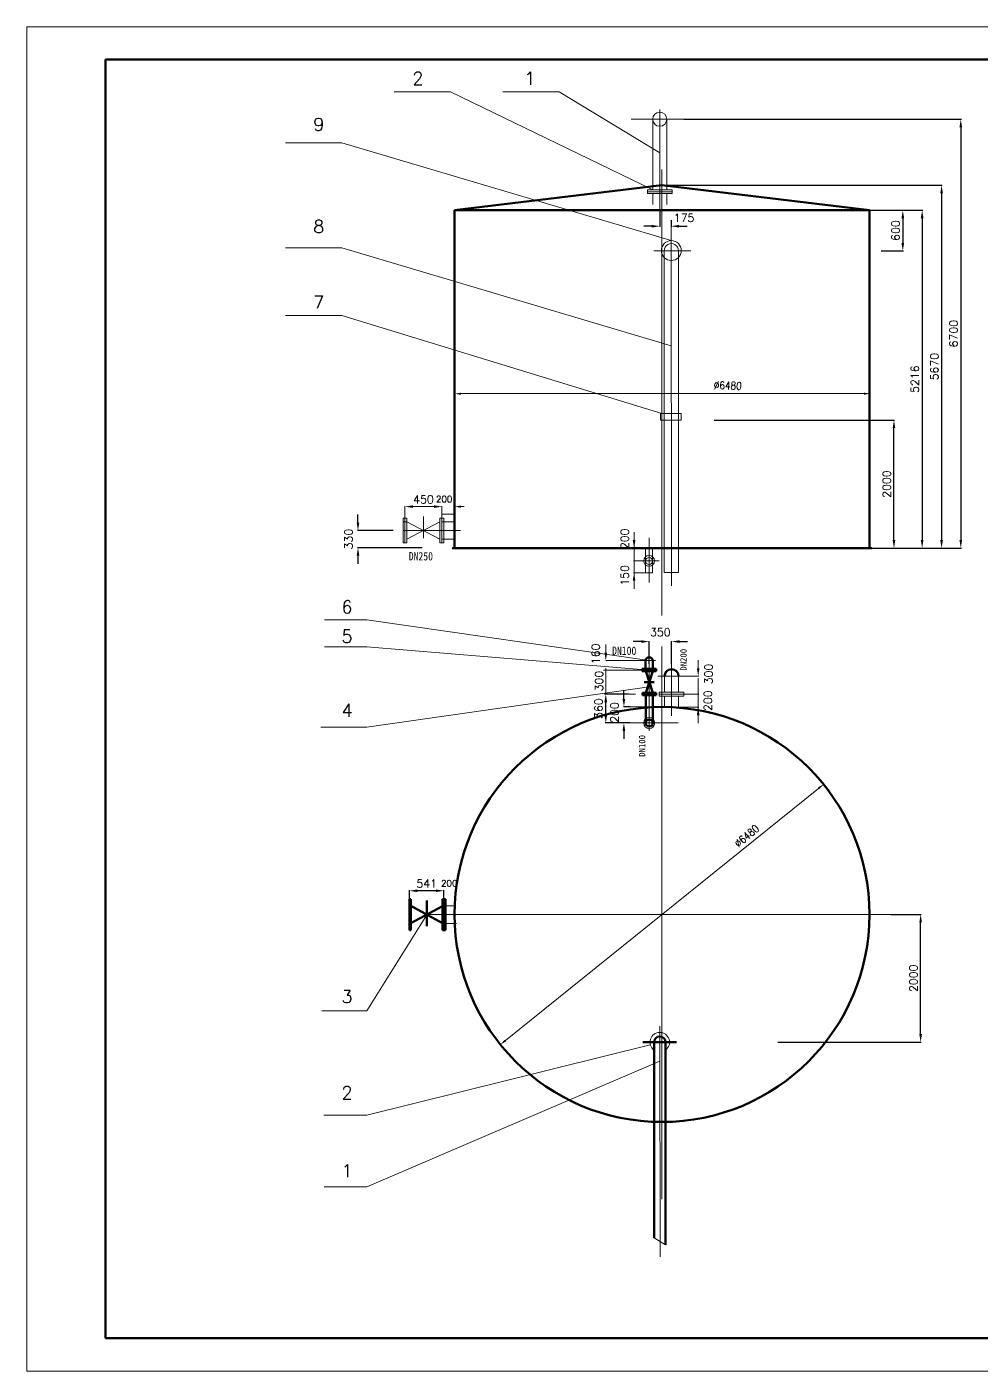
# Model space of a CAD drawing. Extents: x -13299 to -11289, y 2095 to 3220.
# Drawn here: x -11883 to -11584.8, y 2780.8 to 3200.8 of the extents above; entities that cross this region are included whole.
import ezdxf

# ---------------------------------------------------------------- set-up
doc = ezdxf.new("R2010")
doc.units = 0
doc.header["$LTSCALE"] = 10
doc.header["$MEASUREMENT"] = 0
doc.layers.get('Defpoints').update_dxf_attribs({"linetype": 'CONTINUOUS'})
for name, color, linetype, lineweight in [('1', 2, 'CONTINUOUS', 13), ('管道', 7, 'CONTINUOUS', 53), ('设备', 1, 'CONTINUOUS', 53)]:
    doc.layers.add(name, color=color, linetype=linetype, lineweight=lineweight)
doc.styles.add('HZTXT', font='txt', dxfattribs={"bigfont": 'HZTXT'})
doc.styles.get("Standard").update_dxf_attribs({"font": 'romant.shx', "width": 0.85, "bigfont": 'hztxt1.shx'})
doc.dimstyles.new('副本STANDARD', dxfattribs={"dimtxt": 2.5, "dimasz": 2.5, "dimexe": 0.18, "dimexo": 0.0625, "dimgap": 1, "dimtad": 1, "dimdec": 4, "dimzin": 0, "dimdsep": 46, "dimtxsty": 'HZTXT', "dimcen": 0.09, "dimclrt": 2, "dimadec": 0, "dimazin": 0, "dimtfac": 1, "dimtdec": 4, "dimtofl": 0, "dimtmove": 2, "dimatfit": 3, "dimfxl": 0, "dimtolj": 1, "dimtzin": 0, "dimarcsym": 0})

# ---------------------------------------------------------------- blocks, each defined once
blk = doc.blocks.new('*D6')
at = {"layer": '1', "color": 0, "lineweight": -2}
for p, q in [((-11619.64, 3143.53), (-11603.06, 3143.53)), ((-11603.24, 3141.03), (-11603.24, 3040.48)), ((-11618.81, 3037.98), (-11603.06, 3037.98))]:
    blk.add_line(p, q, dxfattribs=at)
at = {"layer": '1', "color": 0}
for points in [[(-11603.66, 3141.03), (-11602.83, 3141.03), (-11603.24, 3143.53)], [(-11603.66, 3040.48), (-11602.83, 3040.48), (-11603.24, 3037.98)]]:
    blk.add_solid(points, dxfattribs=at)
at = {"layer": 'Defpoints', "color": 0}
for p in [(-11619.71, 3143.53), (-11618.88, 3037.98), (-11603.24, 3037.98)]:
    blk.add_point(p, dxfattribs=at)
at = {"layer": '1', "color": 2, "insert": (-11605.49, 3090.76), "char_height": 2.5, "attachment_point": 5, "rotation": 90, "style": 'HZTXT'}
blk.add_mtext('\\A1;5216', dxfattribs=at)
blk = doc.blocks.new('*D13')
at = {"layer": '1', "color": 0, "lineweight": -2}
for p, q in [((-11685.25, 3143.47), (-11685.25, 3138.38)), ((-11687.75, 3138.56), (-11690.25, 3138.56)), ((-11681.72, 3140.43), (-11681.72, 3138.38)), ((-11679.22, 3138.56), (-11676.72, 3138.56))]:
    blk.add_line(p, q, dxfattribs=at)
at = {"layer": '1', "color": 0}
for points in [[(-11687.75, 3138.97), (-11687.75, 3138.14), (-11685.25, 3138.56)], [(-11679.22, 3138.97), (-11679.22, 3138.14), (-11681.72, 3138.56)]]:
    blk.add_solid(points, dxfattribs=at)
at = {"layer": 'Defpoints', "color": 0}
for p in [(-11685.25, 3143.53), (-11681.72, 3140.49), (-11681.72, 3138.56)]:
    blk.add_point(p, dxfattribs=at)
at = {"layer": '1', "color": 2, "insert": (-11677.64, 3141.17), "char_height": 2.5, "attachment_point": 5, "style": 'HZTXT'}
blk.add_mtext('\\A1;175', dxfattribs=at)
blk = doc.blocks.new('*D14')
at = {"layer": '1', "color": 0, "lineweight": -2}
for p, q in [((-11616.78, 3143.53), (-11609.11, 3143.53)), ((-11609.29, 3141.03), (-11609.29, 3133.36)), ((-11616.03, 3130.86), (-11609.11, 3130.86))]:
    blk.add_line(p, q, dxfattribs=at)
at = {"layer": '1', "color": 0}
for points in [[(-11609.7, 3141.03), (-11608.87, 3141.03), (-11609.29, 3143.53)], [(-11609.7, 3133.36), (-11608.87, 3133.36), (-11609.29, 3130.86)]]:
    blk.add_solid(points, dxfattribs=at)
at = {"layer": 'Defpoints', "color": 0}
for p in [(-11616.84, 3143.53), (-11616.09, 3130.86), (-11609.29, 3130.86)]:
    blk.add_point(p, dxfattribs=at)
at = {"layer": '1', "color": 2, "insert": (-11611.54, 3137.2), "char_height": 2.5, "attachment_point": 5, "rotation": 90, "style": 'HZTXT'}
blk.add_mtext('\\A1;600', dxfattribs=at)
blk = doc.blocks.new('*D16')
at = {"layer": '1', "color": 0, "lineweight": -2}
for p, q in [((-11695, 2992.34), (-11702.29, 2992.34)), ((-11702.11, 2985.84), (-11702.11, 2989.84)), ((-11696.51, 2983.34), (-11702.29, 2983.34))]:
    blk.add_line(p, q, dxfattribs=at)
at = {"layer": '1', "color": 0}
for points in [[(-11702.53, 2989.84), (-11701.69, 2989.84), (-11702.11, 2992.34)], [(-11702.53, 2985.84), (-11701.69, 2985.84), (-11702.11, 2983.34)]]:
    blk.add_solid(points, dxfattribs=at)
at = {"layer": 'Defpoints', "color": 0}
for p in [(-11702.11, 2992.34), (-11694.94, 2992.34), (-11696.44, 2983.34)]:
    blk.add_point(p, dxfattribs=at)
at = {"layer": '1', "color": 2, "insert": (-11704.36, 2987.84), "char_height": 2.5, "attachment_point": 5, "rotation": 90, "style": 'HZTXT'}
blk.add_mtext('\\A1;360', dxfattribs=at)
blk = doc.blocks.new('*D17')
at = {"layer": '1', "color": 0, "lineweight": -2}
for p, q in [((-11696.44, 2990.84), (-11696.44, 2993.34)), ((-11694.51, 2988.34), (-11696.62, 2988.34)), ((-11694.51, 2983.34), (-11696.62, 2983.34)), ((-11696.44, 2980.84), (-11696.44, 2978.34))]:
    blk.add_line(p, q, dxfattribs=at)
at = {"layer": '1', "color": 0}
for points in [[(-11696.86, 2990.84), (-11696.03, 2990.84), (-11696.44, 2988.34)], [(-11696.86, 2980.84), (-11696.03, 2980.84), (-11696.44, 2983.34)]]:
    blk.add_solid(points, dxfattribs=at)
at = {"layer": 'Defpoints', "color": 0}
for p in [(-11694.44, 2988.34), (-11696.44, 2983.34), (-11694.44, 2983.34)]:
    blk.add_point(p, dxfattribs=at)
at = {"layer": '1', "color": 2, "insert": (-11699.37, 2986.62), "char_height": 2.5, "attachment_point": 5, "rotation": 90, "style": 'HZTXT'}
blk.add_mtext('\\A1;200', dxfattribs=at)
blk = doc.blocks.new('*D73')
at = {"layer": '1', "color": 0, "lineweight": -2}
for p, q in [((-11677.71, 3171.98), (-11590.99, 3171.98)), ((-11591.17, 3169.48), (-11591.17, 3040.48)), ((-11602.79, 3037.98), (-11590.99, 3037.98))]:
    blk.add_line(p, q, dxfattribs=at)
at = {"layer": '1', "color": 0}
for points in [[(-11591.58, 3169.48), (-11590.75, 3169.48), (-11591.17, 3171.98)], [(-11591.58, 3040.48), (-11590.75, 3040.48), (-11591.17, 3037.98)]]:
    blk.add_solid(points, dxfattribs=at)
at = {"layer": 'Defpoints', "color": 0}
for p in [(-11677.77, 3171.98), (-11602.85, 3037.98), (-11591.17, 3037.98)]:
    blk.add_point(p, dxfattribs=at)
at = {"layer": '1', "color": 2, "insert": (-11593.42, 3104.98), "char_height": 2.5, "attachment_point": 5, "rotation": 90, "style": 'HZTXT'}
blk.add_mtext('\\A1;6700', dxfattribs=at)
blk = doc.blocks.new('*D74')
at = {"layer": '1', "color": 0, "lineweight": -2}
for p, q in [((-11691.04, 3008.77), (-11693.54, 3008.77)), ((-11688.54, 3001.87), (-11688.54, 3008.95)), ((-11681.56, 3001.77), (-11681.56, 3008.95)), ((-11679.06, 3008.77), (-11676.56, 3008.77))]:
    blk.add_line(p, q, dxfattribs=at)
at = {"layer": '1', "color": 0}
for points in [[(-11691.04, 3009.19), (-11691.04, 3008.36), (-11688.54, 3008.77)], [(-11679.06, 3009.19), (-11679.06, 3008.36), (-11681.56, 3008.77)]]:
    blk.add_solid(points, dxfattribs=at)
at = {"layer": 'Defpoints', "color": 0}
for p in [(-11681.56, 3008.77), (-11688.54, 3001.81), (-11681.56, 3001.71)]:
    blk.add_point(p, dxfattribs=at)
at = {"layer": '1', "color": 2, "insert": (-11685.05, 3011.7), "char_height": 2.5, "attachment_point": 5, "style": 'HZTXT'}
blk.add_mtext('\\A1;350', dxfattribs=at)
blk = doc.blocks.new('*D75')
at = {"layer": '1', "color": 0, "lineweight": -2}
for p, q in [((-11613.04, 2923.51), (-11603.53, 2923.51)), ((-11603.71, 2886.12), (-11603.71, 2921.01)), ((-11648.29, 2883.62), (-11603.53, 2883.62))]:
    blk.add_line(p, q, dxfattribs=at)
at = {"layer": '1', "color": 0}
for points in [[(-11604.13, 2921.01), (-11603.3, 2921.01), (-11603.71, 2923.51)], [(-11604.13, 2886.12), (-11603.3, 2886.12), (-11603.71, 2883.62)]]:
    blk.add_solid(points, dxfattribs=at)
at = {"layer": 'Defpoints', "color": 0}
for p in [(-11613.1, 2923.51), (-11603.71, 2923.51), (-11648.36, 2883.62)]:
    blk.add_point(p, dxfattribs=at)
at = {"layer": '1', "color": 2, "insert": (-11605.96, 2903.57), "char_height": 2.5, "attachment_point": 5, "rotation": 90, "style": 'HZTXT'}
blk.add_mtext('\\A1;2000', dxfattribs=at)
blk = doc.blocks.new('*D76')
at = {"layer": '1', "color": 0, "lineweight": -2}
for p, q in [((-11668.28, 3077.98), (-11611.87, 3077.98)), ((-11612.05, 3040.48), (-11612.05, 3075.48)), ((-11618.88, 3037.98), (-11611.87, 3037.98))]:
    blk.add_line(p, q, dxfattribs=at)
at = {"layer": '1', "color": 0}
for points in [[(-11612.46, 3075.48), (-11611.63, 3075.48), (-11612.05, 3077.98)], [(-11612.46, 3040.48), (-11611.63, 3040.48), (-11612.05, 3037.98)]]:
    blk.add_solid(points, dxfattribs=at)
at = {"layer": 'Defpoints', "color": 0}
for p in [(-11668.34, 3077.98), (-11612.05, 3077.98), (-11618.94, 3037.98)]:
    blk.add_point(p, dxfattribs=at)
at = {"layer": '1', "color": 2, "insert": (-11614.3, 3057.98), "char_height": 2.5, "attachment_point": 5, "rotation": 90, "style": 'HZTXT'}
blk.add_mtext('\\A1;2000', dxfattribs=at)
blk = doc.blocks.new('*D77')
at = {"layer": '1', "color": 0, "lineweight": -2}
for p, q in [((-11763.49, 2927.42), (-11763.49, 2931.1)), ((-11755.17, 2930.92), (-11760.99, 2930.92)), ((-11752.67, 2927.47), (-11752.67, 2931.1))]:
    blk.add_line(p, q, dxfattribs=at)
at = {"layer": '1', "color": 0}
for points in [[(-11760.99, 2931.34), (-11760.99, 2930.5), (-11763.49, 2930.92)], [(-11755.17, 2931.34), (-11755.17, 2930.5), (-11752.67, 2930.92)]]:
    blk.add_solid(points, dxfattribs=at)
at = {"layer": 'Defpoints', "color": 0}
for p in [(-11763.49, 2930.92), (-11752.67, 2927.41), (-11763.49, 2927.36)]:
    blk.add_point(p, dxfattribs=at)
at = {"layer": '1', "color": 2, "insert": (-11758.08, 2933.17), "char_height": 2.5, "attachment_point": 5, "style": 'HZTXT'}
blk.add_mtext('\\A1;541', dxfattribs=at)
blk = doc.blocks.new('*D78')
at = {"layer": '1', "color": 0, "lineweight": -2}
for p, q in [((-11779.55, 3045.98), (-11779.55, 3048.48)), ((-11768.56, 3043.48), (-11779.73, 3043.48)), ((-11759.5, 3038.11), (-11779.73, 3038.11)), ((-11779.55, 3035.61), (-11779.55, 3033.11))]:
    blk.add_line(p, q, dxfattribs=at)
at = {"layer": '1', "color": 0}
for points in [[(-11779.96, 3045.98), (-11779.13, 3045.98), (-11779.55, 3043.48)], [(-11779.96, 3035.61), (-11779.13, 3035.61), (-11779.55, 3038.11)]]:
    blk.add_solid(points, dxfattribs=at)
at = {"layer": 'Defpoints', "color": 0}
for p in [(-11768.5, 3043.48), (-11779.55, 3038.11), (-11759.44, 3038.11)]:
    blk.add_point(p, dxfattribs=at)
at = {"layer": '1', "color": 2, "insert": (-11782.48, 3040.79), "char_height": 2.5, "attachment_point": 5, "rotation": 90, "style": 'HZTXT'}
blk.add_mtext('\\A1;330', dxfattribs=at)
blk = doc.blocks.new('*D79')
at = {"layer": '1', "color": 0, "lineweight": -2}
for p, q in [((-11684.5, 3151.38), (-11596.99, 3151.38)), ((-11597.17, 3148.88), (-11597.17, 3040.48)), ((-11615.33, 3037.98), (-11596.99, 3037.98))]:
    blk.add_line(p, q, dxfattribs=at)
at = {"layer": '1', "color": 0}
for points in [[(-11597.58, 3148.88), (-11596.75, 3148.88), (-11597.17, 3151.38)], [(-11597.58, 3040.48), (-11596.75, 3040.48), (-11597.17, 3037.98)]]:
    blk.add_solid(points, dxfattribs=at)
at = {"layer": 'Defpoints', "color": 0}
for p in [(-11684.56, 3151.38), (-11615.4, 3037.98), (-11597.17, 3037.98)]:
    blk.add_point(p, dxfattribs=at)
at = {"layer": '1', "color": 2, "insert": (-11599.42, 3094.68), "char_height": 2.5, "attachment_point": 5, "rotation": 90, "style": 'HZTXT'}
blk.add_mtext('\\A1;5670', dxfattribs=at)

msp = doc.modelspace()

# ---------------------------------------------------------------- linework, layer by layer
at = {"layer": '1'}
for p, q in [((-11883.02243, 3200.83484), (-11289.02243, 3200.83484)), ((-11883.02243, 2780.83484), (-11883.02243, 3200.83484)), ((-11750.64651, 3180.52391), (-11768.25504, 3180.52391)), ((-11750.64651, 3180.52391), (-11687.45305, 3149.95822)), ((-11716.68726, 3180.52391), (-11734.29579, 3180.52391)), ((-11716.68726, 3180.52391), (-11685.25305, 3161.4538)), ((-11677.7738, 3171.98236), (-11694.21903, 3171.98236)), ((-11687.45305, 3171.98236), (-11687.45305, 3149.95822)), ((-11685.25305, 3143.47161), (-11685.25305, 3175.04137)), ((-11683.05305, 3171.98236), (-11683.05305, 3149.95822)), ((-11784.57179, 3164.64544), (-11802.18032, 3164.64544)), ((-11784.57179, 3164.64544), (-11681.62487, 3134.05399)), ((-11685.25305, 3143.47161), (-11685.25305, 3161.4538)), ((-11684.54811, 3016.95972), (-11684.54811, 3156.29542)), ((-11689.10411, 3149.34563), (-11689.10411, 3149.95822)), ((-11689.10411, 3149.95822), (-11685.25305, 3149.95822)), ((-11689.10411, 3148.73304), (-11689.10411, 3149.34563)), ((-11689.10411, 3149.34563), (-11685.25305, 3149.34563)), ((-11689.10411, 3149.34563), (-11685.25305, 3149.34563)), ((-11689.10411, 3148.73304), (-11685.25305, 3148.73304)), ((-11687.45305, 3148.73304), (-11687.45305, 3145.34563)), ((-11687.45305, 3145.34563), (-11687.45305, 3148.73304)), ((-11681.40199, 3149.95822), (-11685.25305, 3149.95822)), ((-11681.40199, 3149.34563), (-11685.25305, 3149.34563)), ((-11681.40199, 3149.34563), (-11685.25305, 3149.34563)), ((-11681.40199, 3148.73304), (-11685.25305, 3148.73304)), ((-11683.05305, 3145.34563), (-11683.05305, 3148.73304)), ((-11681.40199, 3148.73304), (-11681.40199, 3149.95822)), ((-11681.61323, 3026.19388), (-11681.72233, 3140.48841)), ((-11784.63175, 3131.7942), (-11802.24028, 3131.7942)), ((-11784.63175, 3131.7942), (-11681.68483, 3101.20274)), ((-11675.49571, 3130.85655), (-11687.09239, 3130.85655)), ((-11683.82442, 3030.37045), (-11683.82524, 3131.02772)), ((-11679.42448, 3030.37045), (-11679.42448, 3130.85655)), ((-11784.63175, 3110.65201), (-11802.24028, 3110.65201)), ((-11784.63175, 3110.65201), (-11684.54811, 3080.06055)), ((-11747.36146, 3086.25616), (-11621.40581, 3086.2589)), ((-11764.86647, 3047.39592), (-11764.86647, 3051.12324)), ((-11755.80986, 3050.94324), (-11762.36647, 3050.94324)), ((-11755.30986, 3050.94324), (-11757.30986, 3050.94324)), ((-11753.30986, 3047.49101), (-11753.30986, 3051.12324)), ((-11753.30986, 3047.42851), (-11753.30986, 3051.08724)), ((-11746.33374, 3050.94324), (-11748.33374, 3050.94324)), ((-11764.86647, 3047.33342), (-11765.47906, 3047.33342)), ((-11765.47906, 3047.33342), (-11765.47906, 3043.48236)), ((-11764.25388, 3046.21276), (-11765.47906, 3046.21276)), ((-11764.25388, 3047.33342), (-11764.86647, 3047.33342)), ((-11764.86647, 3047.33342), (-11764.86647, 3043.48236)), ((-11764.86647, 3047.33342), (-11764.86647, 3043.48236)), ((-11764.25388, 3047.33342), (-11764.25388, 3043.48236)), ((-11753.98348, 3046.21276), (-11764.25388, 3040.75196)), ((-11753.98348, 3040.75196), (-11764.25388, 3046.21276)), ((-11759.11868, 3041.10712), (-11759.11868, 3047.90254)), ((-11753.98348, 3047.33342), (-11753.98348, 3043.48236)), ((-11753.37089, 3047.33342), (-11753.98348, 3047.33342)), ((-11749.37089, 3048.58659), (-11753.37089, 3048.58659)), ((-11752.75829, 3047.33342), (-11753.37089, 3047.33342)), ((-11753.37089, 3047.33342), (-11753.37089, 3043.48236)), ((-11753.37089, 3047.33342), (-11753.37089, 3043.48236)), ((-11749.37089, 3046.21276), (-11753.37089, 3046.21276)), ((-11752.75829, 3047.33342), (-11752.75829, 3043.48236)), ((-11747.49687, 3043.48236), (-11765.47906, 3043.48236)), ((-11765.47906, 3039.6313), (-11765.47906, 3043.48236)), ((-11764.86647, 3039.6313), (-11764.86647, 3043.48236)), ((-11764.86647, 3039.6313), (-11764.86647, 3043.48236)), ((-11764.25388, 3039.6313), (-11764.25388, 3043.48236)), ((-11753.98348, 3039.6313), (-11753.98348, 3043.48236)), ((-11753.37089, 3039.6313), (-11753.37089, 3043.48236)), ((-11753.37089, 3039.6313), (-11753.37089, 3043.48236)), ((-11752.75829, 3039.6313), (-11752.75829, 3043.48236)), ((-11693.26032, 3040.48236), (-11693.26032, 3042.98236)), ((-11688.58045, 3041.20111), (-11688.58045, 3027.19641)), ((-11764.86647, 3039.6313), (-11765.47906, 3039.6313)), ((-11764.25388, 3039.6313), (-11764.86647, 3039.6313)), ((-11753.37089, 3039.6313), (-11753.98348, 3039.6313)), ((-11749.37089, 3040.75196), (-11753.37089, 3040.75196)), ((-11752.75829, 3039.6313), (-11753.37089, 3039.6313)), ((-11691.82324, 3037.98236), (-11693.44032, 3037.98236)), ((-11693.26032, 3031.48236), (-11693.26032, 3038.98236)), ((-11689.68045, 3030.25977), (-11689.68045, 3037.98236)), ((-11687.48045, 3030.25977), (-11687.48045, 3037.98236)), ((-11691.82324, 3033.98236), (-11693.44032, 3033.98236)), ((-11693.32282, 3033.98236), (-11693.44032, 3033.98236)), ((-11691.76074, 3033.98236), (-11685.44243, 3033.98236)), ((-11689.74295, 3030.25977), (-11693.44032, 3030.25977)), ((-11693.26032, 3031.48236), (-11693.26032, 3028.98236)), ((-11689.68045, 3030.25977), (-11687.48045, 3030.25977)), ((-11679.42448, 3030.37045), (-11683.82442, 3030.37045)), ((-11693.26032, 3027.75977), (-11693.26032, 3025.25977)), ((-11776.80051, 3015.54523), (-11790.01906, 3015.54523)), ((-11776.80051, 3015.54523), (-11688.552, 3002.84166)), ((-11702.11047, 3005.34166), (-11702.11047, 3007.84166)), ((-11684.55773, 2834.5338), (-11684.55773, 3007.26664)), ((-11776.80051, 3007.09125), (-11790.01906, 3007.09125)), ((-11776.80051, 3007.09125), (-11688.552, 2999.84166)), ((-11690.7645, 2999.84166), (-11702.80976, 2999.84166)), ((-11690.68534, 3002.84166), (-11702.11047, 3002.84166)), ((-11702.11047, 3000.49815), (-11702.11047, 2992.34166)), ((-11690.702, 3002.84166), (-11686.60301, 3002.84166)), ((-11688.53534, 2980.89808), (-11688.53534, 3001.8119)), ((-11681.55773, 2985.54835), (-11681.55773, 3001.7108)), ((-11681.55773, 3001.7108), (-11681.55773, 3001.7108)), ((-11673.22916, 3000.44251), (-11673.22916, 3002.94251)), ((-11776.80051, 2982.0114), (-11688.53534, 2994.65715)), ((-11674.54211, 2997.94251), (-11685.79494, 2997.94251)), ((-11683.75773, 2997.94251), (-11683.75773, 2992.95021)), ((-11679.35773, 2997.94251), (-11679.35773, 2992.95021)), ((-11674.47961, 2997.94251), (-11673.04916, 2997.94251)), ((-11673.22916, 2994.83761), (-11673.22916, 2997.33761)), ((-11673.22916, 2997.33761), (-11673.22916, 2987.33761)), ((-11702.17297, 2992.34166), (-11702.51861, 2992.34166)), ((-11692.83593, 2992.34166), (-11694.93652, 2992.34166)), ((-11694.87402, 2992.34166), (-11694.59963, 2992.34166)), ((-11685.40879, 2992.95021), (-11681.55773, 2992.95021)), ((-11685.40879, 2992.33761), (-11685.40879, 2992.95021)), ((-11685.40879, 2992.33761), (-11681.55773, 2992.33761)), ((-11685.40879, 2992.33761), (-11681.55773, 2992.33761)), ((-11685.40879, 2991.72502), (-11685.40879, 2992.33761)), ((-11685.40879, 2991.72502), (-11681.55773, 2991.72502)), ((-11683.75773, 2991.72502), (-11683.75773, 2988.33769)), ((-11677.70667, 2992.95021), (-11681.55773, 2992.95021)), ((-11677.70667, 2992.33761), (-11681.55773, 2992.33761)), ((-11677.70667, 2992.33761), (-11681.55773, 2992.33761)), ((-11677.70667, 2991.72502), (-11681.55773, 2991.72502)), ((-11679.35773, 2991.72502), (-11679.35773, 2988.34251)), ((-11677.70667, 2991.72502), (-11677.70667, 2992.95021)), ((-11677.64417, 2992.33761), (-11673.04916, 2992.33761)), ((-11677.58167, 2992.33761), (-11673.04916, 2992.33761)), ((-11684.44523, 2988.34251), (-11695.52182, 2988.34251)), ((-11681.49523, 2988.27351), (-11673.04916, 2988.27351)), ((-11776.80051, 2982.0114), (-11791.19051, 2982.0114)), ((-11691.7743, 2983.34251), (-11694.93652, 2983.34251)), ((-11679.4513, 2983.34251), (-11691.7243, 2983.34251)), ((-11673.22916, 2985.77351), (-11673.22916, 2983.27351)), ((-11733.48938, 2884.10786), (-11635.60685, 2962.91236)), ((-11754.67493, 2930.91993), (-11756.67493, 2930.91993)), ((-11752.67493, 2927.40521), (-11752.67493, 2931.06393)), ((-11776.80051, 2893.45087), (-11758.01334, 2923.44043)), ((-11613.09992, 2923.51011), (-11757.99251, 2923.51011)), ((-11752.22945, 2926.18905), (-11748.92512, 2926.18905)), ((-11752.22945, 2920.72905), (-11748.79887, 2920.72905)), ((-11776.80051, 2893.45087), (-11790.89053, 2893.45087)), ((-11685.25305, 2888.62605), (-11685.08183, 2816.51957)), ((-11776.80051, 2860.83765), (-11688.28225, 2882.8071)), ((-11685.24117, 2877.6422), (-11776.80051, 2838.41007)), ((-11776.80051, 2860.83765), (-11790.18274, 2860.83765)), ((-11776.80051, 2838.41007), (-11790.09811, 2838.41007)), ((-11687.01745, 2822.46608), (-11683.45854, 2820.30674)), ((-11289.02243, 2780.83484), (-11883.02243, 2780.83484))]:
    msp.add_line(p, q, dxfattribs=at)
msp.add_lwpolyline([(-11678.50376, 3077.98236), (-11685.01811, 3077.98236), (-11685.01811, 3080.06055), (-11678.50376, 3080.06055)], close=True, dxfattribs=at)
for centre, radius in [((-11685.25305, 3171.98236), 2.2), ((-11681.62487, 3130.94181), 3.10879), ((-11688.58045, 3033.98236), 1.68212), ((-11688.58045, 3033.98236), 1.09667), ((-11688.53534, 2983.34251), 1.73339)]:
    msp.add_circle(centre, radius, dxfattribs=at)
for centre, radius, start, end in [((-11681.62487, 3130.94181), 2.20205, 357.7809153, 182.2196689), ((-11685.238, 2883.62076), 3.04426, 305.7696161, 234.2303839)]:
    msp.add_arc(centre, radius, start, end, dxfattribs=at)
for points in [[(-11747.32521, 3085.87167), (-11747.32522, 3086.53867), (-11749.32622, 3086.20512)], [(-11621.43788, 3085.88997), (-11621.44338, 3086.55695), (-11619.43969, 3086.23996)], [(-11762.36647, 3051.35991), (-11762.36647, 3050.52657), (-11764.86647, 3050.94324)], [(-11755.80986, 3051.35991), (-11755.80986, 3050.52657), (-11753.30986, 3050.94324)], [(-11755.30986, 3051.27657), (-11755.30986, 3050.60991), (-11753.30986, 3050.94324)], [(-11747.37089, 3051.27657), (-11747.37089, 3050.60991), (-11749.37089, 3050.94324)], [(-11693.67698, 3040.48236), (-11692.84365, 3040.48236), (-11693.26032, 3037.98236)], [(-11693.67698, 3027.75977), (-11692.84365, 3027.75977), (-11693.26032, 3030.25977)], [(-11701.6938, 3005.34166), (-11702.52714, 3005.34166), (-11702.11047, 3002.84166)], [(-11673.64583, 3000.44251), (-11672.81249, 3000.44251), (-11673.22916, 2997.94251)], [(-11673.64583, 2985.77351), (-11672.81249, 2985.77351), (-11673.22916, 2988.27351)], [(-11635.39771, 2962.65259), (-11635.81599, 2963.17214), (-11634.04821, 2964.16721)], [(-11733.28023, 2883.84809), (-11733.69852, 2884.36763), (-11735.04801, 2882.85301)]]:
    msp.add_solid(points, dxfattribs=at)
at = {"layer": '管道'}
for p, q in [((-11690.702, 3000.21011), (-11686.402, 3000.21011)), ((-11690.702, 2999.5042), (-11690.702, 3000.21011)), ((-11688.552, 2999.84166), (-11690.702, 2999.84166)), ((-11688.552, 2999.5042), (-11690.702, 2999.5042)), ((-11689.652, 3000.21011), (-11689.652, 3002.84166)), ((-11689.63534, 2999.5042), (-11687.43534, 2992.71011)), ((-11687.43534, 2999.5042), (-11689.63534, 2992.71011)), ((-11688.552, 2999.84166), (-11686.402, 2999.84166)), ((-11688.552, 2999.5042), (-11686.402, 2999.5042)), ((-11687.452, 3000.21011), (-11687.452, 3002.84166)), ((-11686.402, 2999.5042), (-11686.402, 3000.21011)), ((-11690.0936, 2996.10715), (-11686.97707, 2996.10715)), ((-11690.68534, 2992.0042), (-11690.68534, 2992.71011)), ((-11690.68534, 2992.71011), (-11686.38534, 2992.71011)), ((-11688.53534, 2992.34166), (-11690.68534, 2992.34166)), ((-11688.53534, 2992.0042), (-11690.68534, 2992.0042)), ((-11689.63534, 2983.34251), (-11689.63534, 2992.0042)), ((-11688.53534, 2992.34166), (-11686.38534, 2992.34166)), ((-11688.53534, 2992.0042), (-11686.38534, 2992.0042)), ((-11687.43534, 2983.34251), (-11687.43534, 2992.0042)), ((-11686.38534, 2992.0042), (-11686.38534, 2992.71011)), ((-11763.49493, 2928.338), (-11763.04945, 2928.338)), ((-11763.49493, 2918.588), (-11763.49493, 2928.338)), ((-11763.04945, 2918.588), (-11763.04945, 2928.338)), ((-11758.01334, 2919.81953), (-11758.01334, 2927.87943)), ((-11753.10418, 2928.338), (-11752.22945, 2928.338)), ((-11753.10418, 2918.588), (-11753.10418, 2928.338)), ((-11752.67493, 2918.588), (-11752.67493, 2928.338)), ((-11752.22945, 2918.588), (-11752.22945, 2928.338)), ((-11753.10418, 2920.77565), (-11763.04945, 2926.17411)), ((-11753.10418, 2926.12831), (-11763.04945, 2920.82206)), ((-11763.04945, 2918.588), (-11763.49493, 2918.588)), ((-11752.22945, 2918.588), (-11753.10418, 2918.588)), ((-11679.98986, 2883.62076), (-11690.48613, 2883.62076)), ((-11687.01745, 2822.46608), (-11687.01745, 2883.62076)), ((-11683.45854, 2820.30674), (-11683.45854, 2883.62076))]:
    msp.add_line(p, q, dxfattribs=at)
msp.add_circle((-11688.53534, 2983.34251), 1.1, dxfattribs=at)
for centre, radius in [((-11688.552, 3002.84166), 1.09469), ((-11681.55773, 2997.94251), 2.2), ((-11685.238, 2883.62076), 1.77945)]:
    msp.add_arc(centre, radius, 0, 180, dxfattribs=at)
at = {"layer": '设备'}
for p, q in [((-11296.8305, 3190.65409), (-11858.47358, 3190.65409)), ((-11858.47358, 2791.16302), (-11858.47358, 3190.65409)), ((-11684.54811, 3151.38236), (-11749.37089, 3143.53438)), ((-11684.54811, 3151.38236), (-11619.70609, 3143.53438)), ((-11749.37089, 3143.53438), (-11619.70609, 3143.53438)), ((-11749.37089, 3037.98236), (-11749.37089, 3143.53438)), ((-11619.70609, 3037.98236), (-11619.70609, 3143.53438)), ((-11750.13849, 3037.98236), (-11618.93849, 3037.98236)), ((-11858.47358, 2791.16302), (-11296.8305, 2791.16302))]:
    msp.add_line(p, q, dxfattribs=at)
msp.add_circle((-11684.54811, 2923.51011), 64.8324, dxfattribs=at)

# ---------------------------------------------------------------- texts
at = {"layer": '1', "style": 'HZTXT'}
for s, p in [('2', (-11762.53295, 3182.74086)), ('1', (-11727.57126, 3182.74086)), ('9', (-11793.50187, 3168.36029)), ('8', (-11793.50187, 3136.47409)), ('7', (-11793.50187, 3112.84223)), ('6', (-11784.68246, 3017.60418)), ('5', (-11784.68246, 3008.41025)), ('4', (-11784.68246, 2985.30363)), ('3', (-11784.68246, 2895.86169)), ('2', (-11784.68246, 2865.82103)), ('1', (-11784.68246, 2841.41121))]:
    msp.add_text(s, height=4, dxfattribs=at).set_placement(p)
at = {"layer": '1', "attachment_point": 5}
for s, insert, char_height, rotation in [('∅6480', (-11663.98843, 3088.76996), 2.4, 358.3981095), ('{\\H0.6x;∅6480}', (-11658.04101, 2948.04763), 4, 39.9889161)]:
    msp.add_mtext(s, dxfattribs=dict(at, insert=insert, char_height=char_height, rotation=rotation))
at = {"layer": '1', "attachment_point": 5, "style": 'HZTXT'}
for s, insert, char_height in [('450', (-11759.08816, 3053.19324), 2.5), ('200', (-11752.62268, 3053.28724), 2), ('200', (-11751.02772, 2933.26393), 2)]:
    msp.add_mtext(s, dxfattribs=dict(at, insert=insert, char_height=char_height))
at = {"layer": '1', "attachment_point": 5, "rotation": 90, "style": 'HZTXT'}
for s, insert, char_height in [('200', (-11696.19032, 3040.8786), 2.5), ('\\A1;150', (-11696.19032, 3029.4519), 2.5), ('160', (-11705.25781, 3004.92752), 2.5), ('{\\fFangSong_GB2312|b0|i0|c134|p49;DN200}', (-11677.83663, 3003.09311), 2), ('300', (-11704.22026, 2996.43536), 2.5), ('\\A1;300', (-11669.98812, 2998.63779), 2.5), ('\\A1;200', (-11670.18435, 2990.30556), 2.5), ('{\\fFangSong_GB2312|b0|i0|c134|p49;DN100}', (-11690.75644, 2976.18778), 2)]:
    msp.add_mtext(s, dxfattribs=dict(at, insert=insert, char_height=char_height))
at = {"layer": '1', "char_height": 2.625, "attachment_point": 5}
for s, insert in [('{\\fFangSong_GB2312|b0|i0|c134|p49;DN250}', (-11759.89943, 3035.42174)), ('{\\fFangSong_GB2312|b0|i0|c134|p49;DN100}', (-11696.35331, 3005.89229))]:
    msp.add_mtext(s, dxfattribs=dict(at, insert=insert))

# ---------------------------------------------------------------- dimensions: what is measured, and where the dimension line sits
at = {"layer": '1'}
for base, p1, p2, angle, text, picture, middle in [((-11591.16754, 3037.98236), (-11677.7738, 3171.98236), (-11602.84836, 3037.98236), 90, '6700', '*D73', (-11593.41754, 3104.98236)), ((-11597.16531, 3037.98236), (-11684.55934, 3151.381), (-11615.39511, 3037.98236), 90, '5670', '*D79', (-11599.41531, 3094.68168)), ((-11603.24459, 3037.98236), (-11619.70609, 3143.53438), (-11618.87599, 3037.98236), 90, '5216', '*D6', (-11605.49459, 3090.75837)), ((-11609.28809, 3130.85655), (-11616.84309, 3143.53438), (-11616.08826, 3130.85655), 90, '600', '*D14', (-11611.53809, 3137.19546)), ((-11612.04539, 3077.98236), (-11618.93849, 3037.98236), (-11668.34149, 3077.98236), 90, '2000', '*D76', (-11614.29539, 3057.98236)), ((-11779.5472, 3038.10545), (-11768.49945, 3043.48236), (-11759.43875, 3038.10545), 90, '330', '*D78', (-11782.4772, 3040.7939)), ((-11702.11047, 2992.34166), (-11696.44298, 2983.34251), (-11694.93652, 2992.34166), 90, '360', '*D16', (-11704.36047, 2987.84209)), ((-11763.49493, 2930.91993), (-11752.67493, 2927.40521), (-11763.49493, 2927.35521), 180, '541', '*D77', (-11758.08493, 2933.16993)), ((-11603.71195, 2923.51011), (-11648.35603, 2883.62076), (-11613.09992, 2923.51011), 90, '2000', '*D75', (-11605.96195, 2903.56544))]:
    dim = msp.add_linear_dim(base=base, p1=p1, p2=p2, angle=angle, text=text, dimstyle='副本STANDARD', dxfattribs=at)
    dim.commit()
    dim.dimension.update_dxf_attribs({"geometry": picture, "text_midpoint": middle})
dim = msp.add_linear_dim(base=(-11681.72233, 3138.55521), p1=(-11685.25305, 3143.53438), p2=(-11681.72233, 3140.48841), text='175', dimstyle='副本STANDARD', dxfattribs=at)
dim.commit()
dim.dimension.update_dxf_attribs({"geometry": '*D13', "text_midpoint": (-11677.64162, 3141.17028), "dimtype": 160})
dim = msp.add_linear_dim(base=(-11681.55773, 3008.77178), p1=(-11688.53534, 3001.8119), p2=(-11681.55773, 3001.7108), text='350', dimstyle='副本STANDARD', dxfattribs=at)
dim.commit()
dim.dimension.update_dxf_attribs({"geometry": '*D74', "text_midpoint": (-11685.04653, 3011.70178)})
dim = msp.add_linear_dim(base=(-11696.44298, 2983.34251), p1=(-11694.44307, 2988.34251), p2=(-11694.44307, 2983.34251), angle=90, text='200', dimstyle='副本STANDARD', dxfattribs=at)
dim.commit()
dim.dimension.update_dxf_attribs({"geometry": '*D17', "text_midpoint": (-11699.37298, 2986.62479), "dimtype": 160})

doc.saveas('drawing.dxf')
